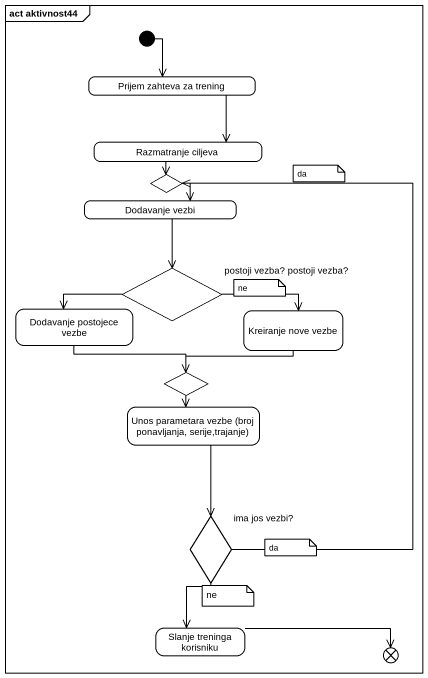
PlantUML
@startuml
mainframe act aktivnost44
hide empty description
state "Prijem zahteva za trening" as Prijem_zahteva_za_trening
state "Razmatranje ciljeva" as Razmatranje_ciljeva
state "Dodavanje vezbi" as Dodavanje_vezbi
state choice1 <<choice>>
state "postoji vezba? postoji vezba?" as postoji_vezba_postoji_vezba <<choice>>
state "Dodavanje postojece vezbe" as Dodavanje_postojece_vezbe
state "Kreiranje nove vezbe" as Kreiranje_nove_vezbe
state choice2 <<choice>>
state "Unos parametara vezbe (broj ponavljanja, serije,trajanje)" as Unos_parametara_vezbe_broj
state "ima jos vezbi?" as ima_jos_vezbi <<choice>>
state "Slanje treninga korisniku" as Slanje_treninga_korisniku
state flowfinal1 <<end>>
[*] --> Prijem_zahteva_za_trening
Prijem_zahteva_za_trening --> Razmatranje_ciljeva
Razmatranje_ciljeva --> choice1
Dodavanje_vezbi --> postoji_vezba_postoji_vezba
choice1 --> Dodavanje_vezbi
postoji_vezba_postoji_vezba -left-> Dodavanje_postojece_vezbe
postoji_vezba_postoji_vezba -right-> Kreiranje_nove_vezbe
Dodavanje_postojece_vezbe -right-> choice2
Kreiranje_nove_vezbe -left-> choice2
choice2 --> Unos_parametara_vezbe_broj
Unos_parametara_vezbe_broj --> ima_jos_vezbi
ima_jos_vezbi -up-> choice1
ima_jos_vezbi --> Slanje_treninga_korisniku
Slanje_treninga_korisniku -right-> flowfinal1
note as N1
  da
end note
note as N2
  ne
end note
note as N3
  da
end note
note as N4
  ne
end note
@enduml
